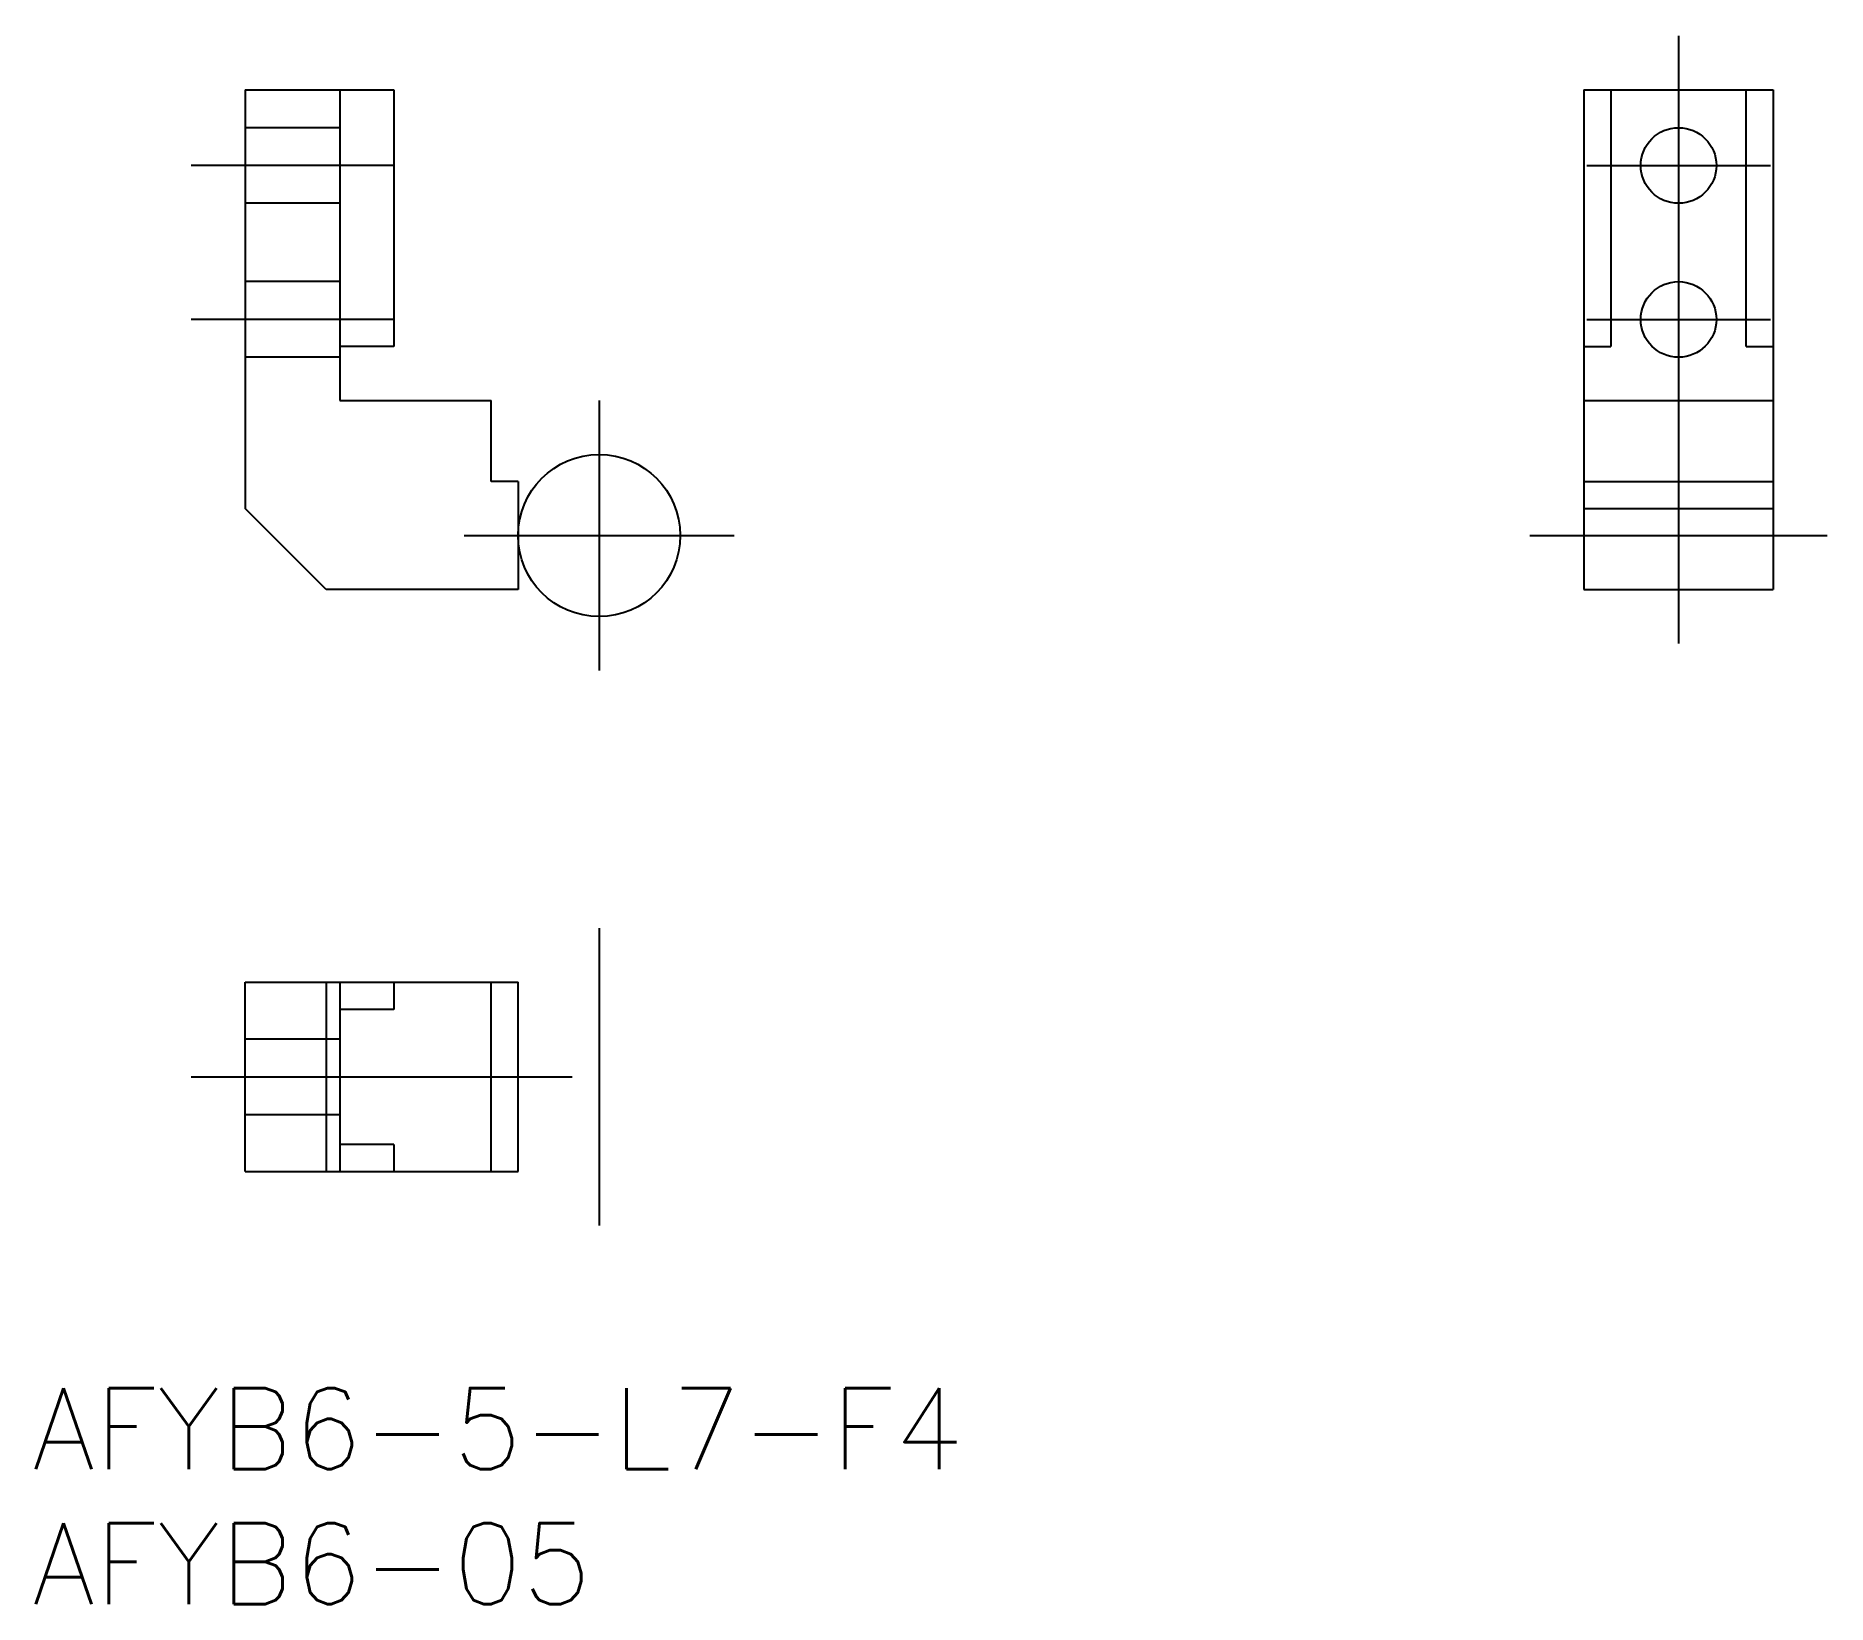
# Model space of a CAD drawing. Extents: x -20.9 to 45.4, y -39.6 to 18.5.
import ezdxf

# ---------------------------------------------------------------- set-up
doc = ezdxf.new("R2010")
doc.units = 0
for name, pattern in [('CENTER', [50.8, 31.75, -6.35, 6.35, -6.35]), ('DASHED', [19.05, 12.7, -6.35]), ('PHANTOM', [63.5, 31.75, -6.35, 6.35, -6.35, 6.35, -6.35])]:
    doc.linetypes.add(name, pattern=pattern)
doc.layers.get('0').update_dxf_attribs({"linetype": 'CONTINUOUS'})
doc.layers.add('CENTER', color=1, linetype='CENTER')
doc.styles.get("Standard").update_dxf_attribs({"font": 'txt.shx', "height": 3, "bigfont": 'bigfont.shx'})

msp = doc.modelspace()

# ---------------------------------------------------------------- linework, layer by layer
at = {"color": 7, "linetype": 'CONTINUOUS'}
for p, q in [((-13.1, 16.5), (-7.6, 16.5)), ((-13.1, 16.5), (-13.1, 1)), ((-7.6, 16.5), (-7.6, 7)), ((36.445, 16.5), (43.445, 16.5)), ((36.445, 16.5), (36.445, -2)), ((37.445, 16.5), (37.445, 7)), ((42.445, 7), (42.445, 16.5)), ((43.445, 16.5), (43.445, -2)), ((-9.6, 7), (-9.6, 5)), ((-7.6, 7), (-9.6, 7)), ((36.445, 7), (37.445, 7)), ((42.445, 7), (43.445, 7)), ((-9.6, 5), (-4, 5)), ((-4, 2), (-4, 5)), ((36.445, 5), (43.445, 5)), ((-3, 2), (-4, 2)), ((-3, 2), (-3, -2)), ((36.445, 2), (43.445, 2)), ((-10.1, -2), (-13.1, 1)), ((-3, -2), (-10.1, -2)), ((36.445, -2), (43.445, -2)), ((-13.1, -23.537), (-13.1, -16.537)), ((-13.1, -16.537), (-3, -16.537)), ((-10.1, -16.537), (-10.1, -23.537)), ((-3, -23.537), (-3, -16.537)), ((-13.1, -23.537), (-3, -23.537))]:
    msp.add_line(p, q, dxfattribs=at)
at = {"color": 3, "linetype": 'DASHED'}
for p, q in [((-9.6, 16.5), (-9.6, 7)), ((-9.6, 15.1), (-13.1, 15.1)), ((-9.6, 12.3), (-13.1, 12.3)), ((-9.6, 9.4), (-13.1, 9.4)), ((-9.6, 6.6), (-13.1, 6.6)), ((36.445, 1), (43.445, 1)), ((-9.6, -16.537), (-9.6, -17.537)), ((-7.6, -16.537), (-7.6, -17.537)), ((-4, -23.537), (-4, -16.537)), ((-7.6, -17.537), (-9.6, -17.537)), ((-9.6, -17.537), (-9.6, -22.537)), ((-9.6, -18.637), (-13.1, -18.637)), ((-9.6, -21.437), (-13.1, -21.437)), ((-7.6, -22.537), (-9.6, -22.537)), ((-9.6, -22.537), (-9.6, -23.537)), ((-7.6, -22.537), (-7.6, -23.537))]:
    msp.add_line(p, q, dxfattribs=at)
at = {"color": 7, "linetype": 'CONTINUOUS'}
for centre in [(39.945, 13.7), (39.945, 8)]:
    msp.add_circle(centre, 1.4, dxfattribs=at)
at = {"color": 3, "linetype": 'PHANTOM'}
msp.add_circle((0, 0), 3, dxfattribs=at)
at = {"layer": 'CENTER', "color": 1, "linetype": 'CENTER'}
for p, q in [((39.945, 18.5), (39.945, -4)), ((-7.6, 13.7), (-15.1, 13.7)), ((36.545, 13.7), (43.345, 13.7)), ((-7.6, 8), (-15.1, 8)), ((36.545, 8), (43.345, 8)), ((0, 5), (0, -5)), ((-5, 0), (5, 0)), ((34.445, 0), (45.445, 0)), ((0, -14.537), (0, -25.537)), ((-15.1, -20.037), (-1, -20.037))]:
    msp.add_line(p, q, dxfattribs=at)

# ---------------------------------------------------------------- texts
at = {"color": 7, "linetype": 'CONTINUOUS'}
for s, p in [('AFYB6-5-L7-F4', (-20.979, -34.556)), ('AFYB6-05', (-20.979, -39.556))]:
    msp.add_text(s, height=3, dxfattribs=at).set_placement(p)

doc.saveas('drawing.dxf')
